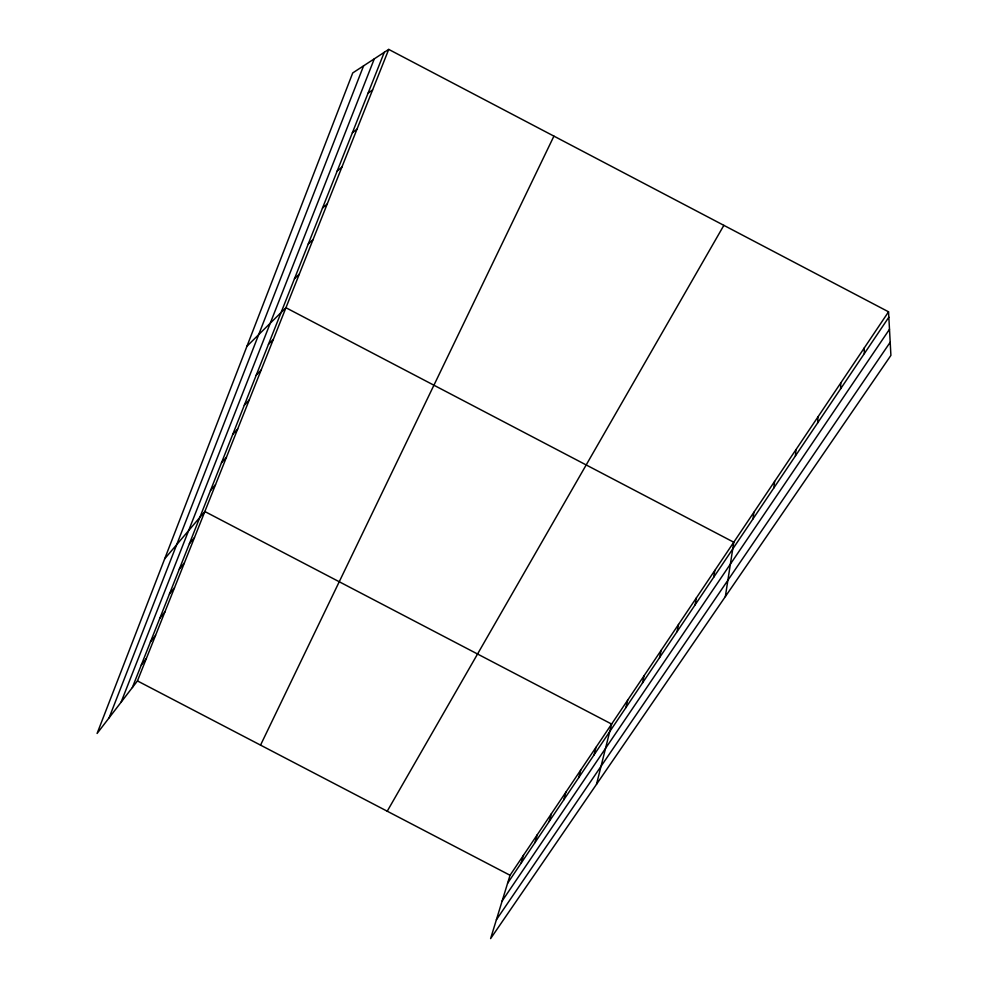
<?xml version="1.0" encoding="UTF-8"?>
<svg xmlns="http://www.w3.org/2000/svg" width="988" height="988" viewBox="0 0 988 988"><rect width="100%" height="100%" fill="white"/><g stroke="black" fill="none" stroke-linecap="round" stroke-linejoin="round"><path stroke-width="1.48" d="M840.615 388.827L840.763 382.949M817.656 422.913L818.015 416.825M795.414 455.925L795.97 449.639M773.876 487.911L774.592 481.452M752.98 518.922L753.881 512.303M725.34 596.604L733.775 542.227L285.94 307.725L246.963 346.232M713.632 577.35L714.83 570.422M695.083 604.891L696.417 597.839M677.064 631.653L678.521 624.478M659.527 657.675L661.108 650.4M642.472 683.004L644.164 675.619M625.873 707.643L627.676 700.171M596.517 784.299L611.621 724.068L204.837 511.525L164.687 558.8M593.986 754.993L595.974 747.348M578.659 777.741L580.734 770.035M563.728 799.922L565.889 792.154M549.167 821.534L551.403 813.704M534.965 842.628L537.274 834.737M521.108 863.191L523.492 855.25M888.545 311.813L510.043 875.269L490.604 938.6L890.904 355.384L888.545 311.813L388.729 49.4L352.728 72.939L97.096 733.466L137.443 680.917L388.729 49.4M109.1 717.831L363.596 65.838M121.079 702.221L374.304 58.823M132.355 687.537L384.27 52.315M260.536 745.125L553.922 136.122M387.222 811.21L723.858 225.35M507.597 883.247L888.842 317.21M502.163 900.945L889.496 329.276M496.396 919.754L890.2 342.243M141.284 665.035L146.36 658.49M150.423 641.965L155.511 635.506M159.809 618.315L164.885 611.955M169.417 594.072L174.493 587.798M179.285 569.187L184.348 563.024M189.412 543.659L194.463 537.608M210.481 490.542L215.495 484.738M221.448 462.89L226.45 457.234M232.711 434.485L237.688 428.965M244.295 405.278L249.248 399.918M256.201 375.242L261.128 370.055M268.464 344.33L273.355 339.341M294.461 278.764L299.278 274.182M308.268 243.962L313.048 239.602M322.508 208.048L327.238 203.948M337.204 170.986L341.873 167.145M352.383 132.725L356.989 129.169M368.055 93.181L372.6 89.945M137.443 680.917L510.043 875.269M864.265 347.961L864.327 353.618"/></g></svg>
